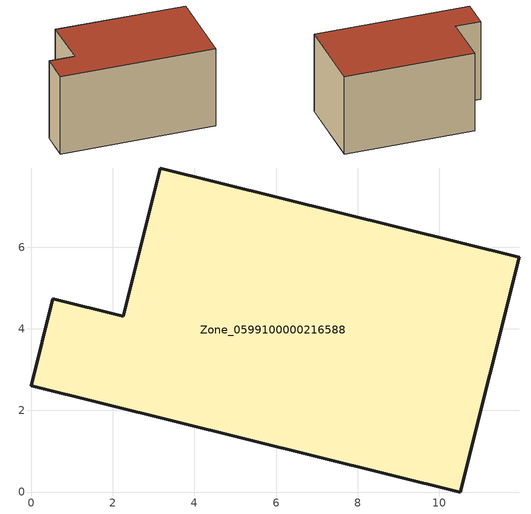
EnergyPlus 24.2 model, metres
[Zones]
Zone_0599100000216588
 floor ground (C_G): 10.51,0 0,2.6 0.53,4.73 2.25,4.3 3.16,7.94 11.96,5.75 z0
 wall outside (C_F): 0,2.6 10.51,0 11.96,5.75 3.16,7.94 2.25,4.3 0.53,4.73 0,2.6 z0:5.85
 roof outside (C_R): 0.53,4.73 0,2.6 10.51,0 11.96,5.75 3.16,7.94 2.25,4.3 z5.85
[BUILDING]
Pand.0599100000216588: North Axis=0; Terrain=City; Loads Convergence Tolerance Value=0.04; Temperature Convergence Tolerance Value=0.4; Solar Distribution=FullExterior; Maximum Number of Warmup Days=25; Minimum Number of Warmup Days=1
[Site:Location]
Rotterdam.The.Hague.AP_ZH_NLD Design_Conditions: Latitude=51.96; Longitude=4.45; Time Zone=1; Elevation=-4.5
[SITE:GROUNDTEMPERATURE:BUILDINGSURFACE]
18, 18, 18, 18, 18, 18, 18, 18, 18, 18, 18, 18
[MATERIAL] Thermal Absorptance=0.9; Solar Absorptance=0.7; Visible Absorptance=0.7
Name | Roughness | Thickness | Conductivity | Density | Specific Heat
G.TC.1975-1991 | MediumSmooth | 0.15 | 0.288461 | 540 | 1210
F.TC.1975-1991 | Rough | 0.3 | 0.230769 | 1920 | 840
R.TC.1975-1991 | MediumRough | 0.2 | 0.153846 | 1500 | 1000
[CONSTRUCTION]
C_G: G.TC.1975-1991
C_F: F.TC.1975-1991
C_R: R.TC.1975-1991
[ZONE]
Zone_0599100000216588: Type=1; Multiplier=1; Ceiling Height=Autocalculate; Volume=Autocalculate; Floor Area=autocalculate; Part of Total Floor Area=Yes
[ZONEINFILTRATION:DESIGNFLOWRATE]
Infil_Zone_0599100000216588: Zone or ZoneList or Space or SpaceList=Zone_0599100000216588; Schedule=AlwaysOn; Design Flow Rate Calculation Method=Flow/Area; Flow Rate per Floor Area=0.003; Constant Term Coefficient=1; Temperature Term Coefficient=0; Velocity Term Coefficient=0; Velocity Squared Term Coefficient=0
[HVACTEMPLATE:ZONE:IDEALLOADSAIRSYSTEM]
Zone_0599100000216588: Maximum Heating Supply Air Temperature=50; Minimum Cooling Supply Air Temperature=13; Maximum Heating Supply Air Humidity Ratio=0.0156; Minimum Cooling Supply Air Humidity Ratio=0.0077; Heating Limit=NoLimit; Cooling Limit=NoLimit; Dehumidification Control Type=ConstantSensibleHeatRatio; Cooling Sensible Heat Ratio=0.7; Dehumidification Setpoint=60; Humidification Control Type=None; Humidification Setpoint=30; Outdoor Air Method=None; Outdoor Air Flow Rate per Person=0.00944; Outdoor Air Flow Rate per Zone Floor Area=0; Outdoor Air Flow Rate per Zone=0; Demand Controlled Ventilation Type=None; Outdoor Air Economizer Type=NoEconomizer; Heat Recovery Type=None; Sensible Heat Recovery Effectiveness=0.7; Latent Heat Recovery Effectiveness=0.65
[ZONECONTROL:THERMOSTAT]
ThermostatControl_Zone_0599100000216588: Zone or ZoneList=Zone_0599100000216588; Control Type Schedule=DualSetpointControlType; Control 1=Thermostat_Zone_0599100000216588; Temperature Difference Between Cutout And Setpoint=0
[THERMOSTATSETPOINT:DUALSETPOINT]
Thermostat_Zone_0599100000216588: Heating Setpoint Temperature Schedule=HeatingSetpoint_Zone_0599100000216588; Cooling Setpoint Temperature Schedule=CoolingSetpoint_Zone_0599100000216588
[SCHEDULE:COMPACT]
HeatingSetpoint_Zone_0599100000216588: Through: 12/31, For: AllDays, Until: 24:00, 21
CoolingSetpoint_Zone_0599100000216588: Through: 12/31, For: AllDays, Until: 24:00, 24
DualSetpointControlType: Through: 12/31, For: AllDays, Until: 24:00, 4
AlwaysOn: Through: 12/31, For: AllDays, Until: 24:00, 1
